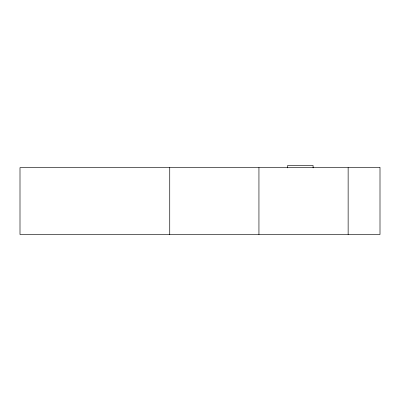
<?xml version="1.0" encoding="UTF-8"?>
<svg xmlns="http://www.w3.org/2000/svg" width="400" height="400" viewBox="0 0 400 400"><rect width="100%" height="100%" fill="white"/><g stroke="black" fill="none" stroke-linecap="round" stroke-linejoin="round"><path stroke-width="0.6" d="M348.14 167.61L348.14 234.515M313.095 167.915L313.095 165.485L287.61 165.485L287.61 167.915M258.94 167.61L258.94 234.515M169.735 167.61L169.735 234.515M380 167.61L20 167.61L20 234.515L380 234.515L380 167.61"/></g></svg>
